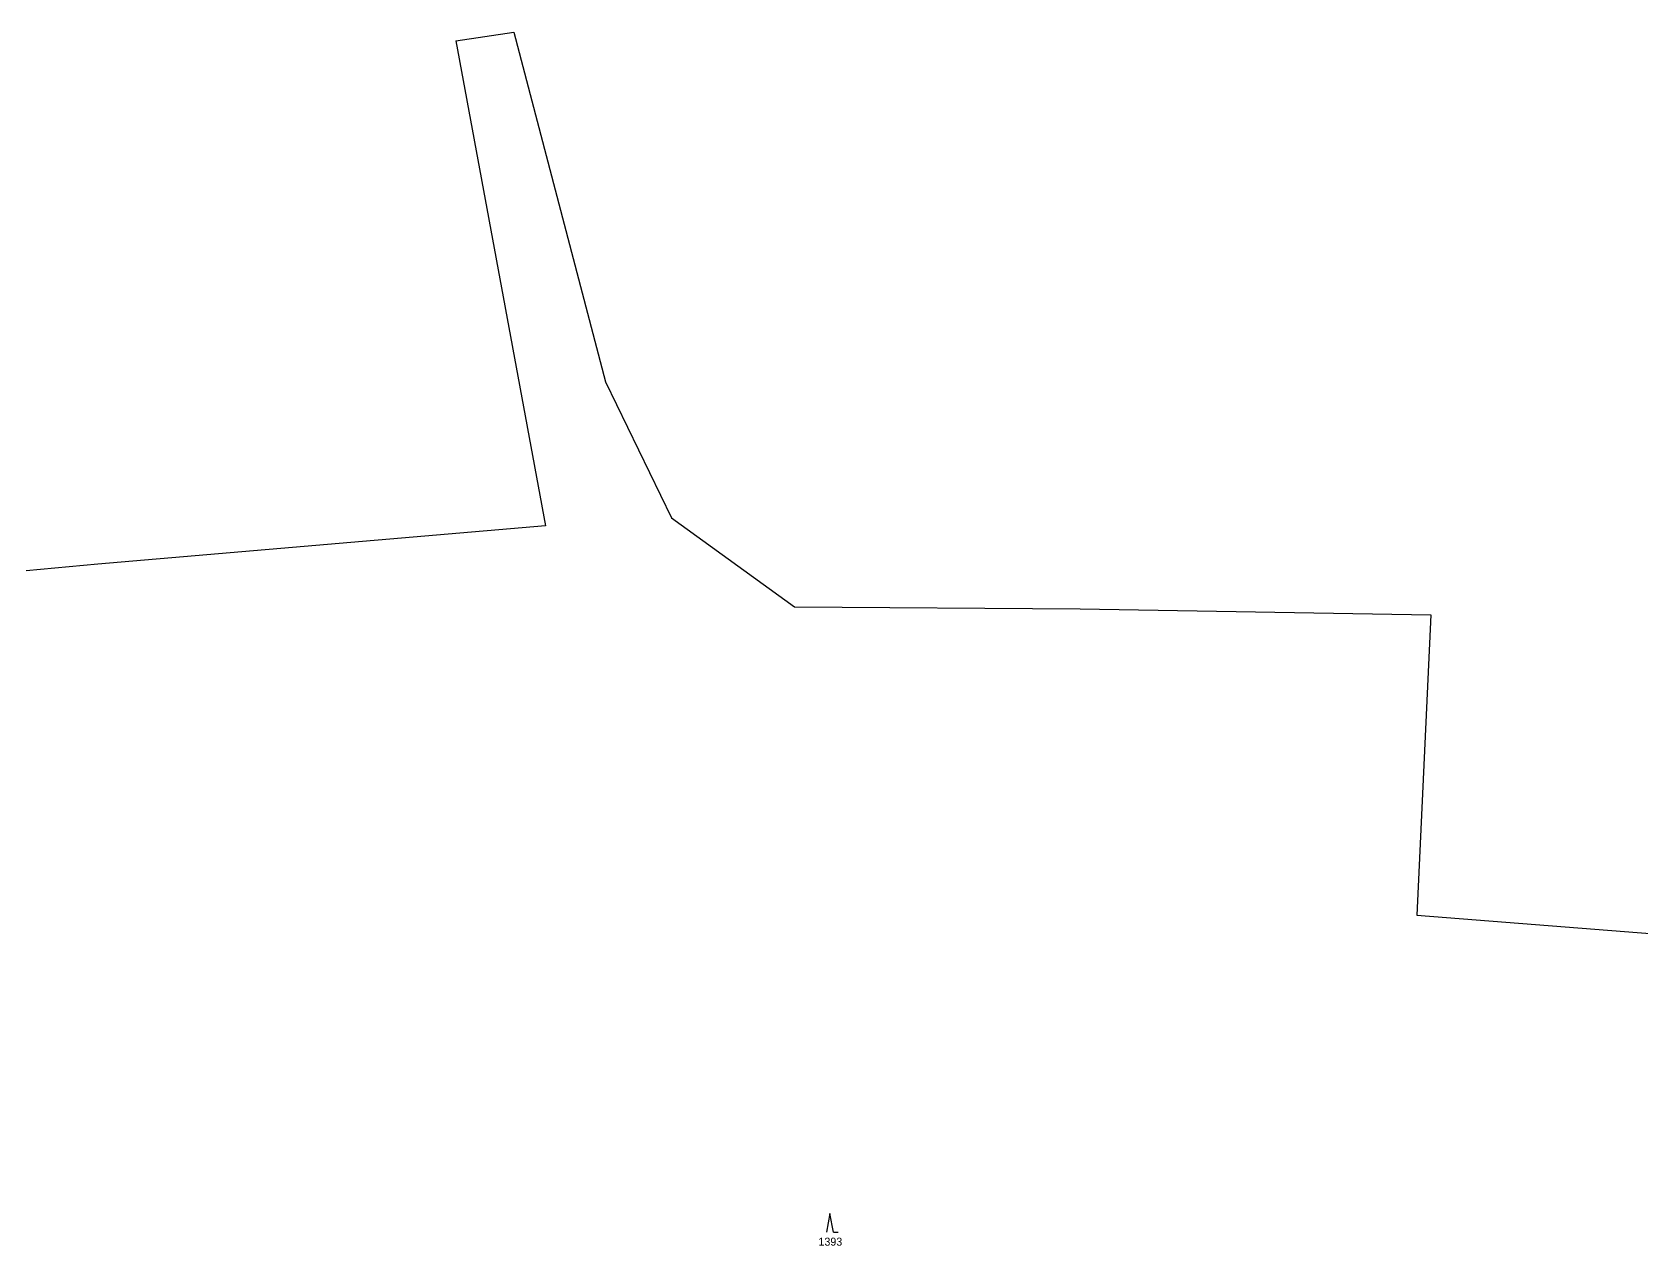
# Model space of a CAD drawing. Extents: x -820725 to -814908, y -1038210 to -1035296.
# Drawn here: x -820383.4 to -820041.4, y -1037014.3 to -1036756.5 of the extents above; entities that cross this region are included whole.
import ezdxf
from ezdxf.enums import TextEntityAlignment as Align

# ---------------------------------------------------------------- set-up
doc = ezdxf.new("R2010")
doc.units = 0
doc.header["$MEASUREMENT"] = 0
for name, color, linetype in [('18', 1, 'CONTINUOUS'), ('21900', 1, 'CONTINUOUS'), ('308', 1, 'CONTINUOUS')]:
    doc.layers.add(name, color=color, linetype=linetype)

# ---------------------------------------------------------------- blocks, each defined once
blk = doc.blocks.new('3_08$5')
at = {"layer": '308', "color": 255, "linetype": 'Continuous'}
for p, q in [((0, 4), (-0.75, 0)), ((0.75, 0), (0, 4)), ((0.75, 0), (1.75, 0))]:
    blk.add_line(p, q, dxfattribs=at)

msp = doc.modelspace()

# ---------------------------------------------------------------- linework, layer by layer
at = {"layer": '21900', "color": 3, "linetype": 'Continuous'}
for p, q in [((-820293.36, -1036758.35), (-820281.07, -1036756.54)), ((-820281.07, -1036756.54), (-820261.58, -1036830.81)), ((-820293.36, -1036758.35), (-820274.33, -1036861.42)), ((-820261.58, -1036830.81), (-820247.55, -1036859.68)), ((-820274.33, -1036861.42), (-820369.46, -1036869.57)), ((-820247.55, -1036859.68), (-820221.46, -1036878.62)), ((-820369.46, -1036869.57), (-820474, -1036879.17)), ((-820221.46, -1036878.62), (-820160.73, -1036878.99)), ((-820160.73, -1036878.99), (-820086.25, -1036880.29)), ((-820086.25, -1036880.29), (-820089.22, -1036944.08)), ((-820089.22, -1036944.08), (-820038.75, -1036948.07))]:
    msp.add_line(p, q, dxfattribs=at)

# ---------------------------------------------------------------- block references
at = {"layer": '308', "color": 0, "linetype": 'ByBlock'}
msp.add_blockref('3_08$5', (-820213.9, -1037011.45), dxfattribs=at)

# ---------------------------------------------------------------- texts
at = {"layer": '18', "color": 255, "linetype": 'Continuous'}
msp.add_text('1393', height=1.7, dxfattribs=at).set_placement((-820213.81, -1037014.81), align=Align.BOTTOM_CENTER)

doc.saveas('drawing.dxf')
